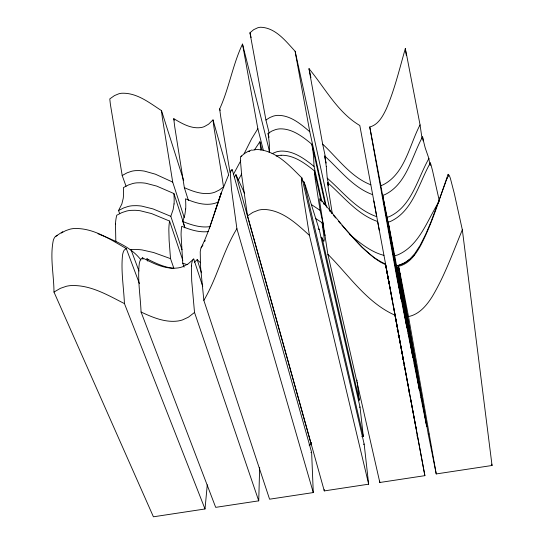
<?xml version="1.0" encoding="UTF-8"?>
<svg xmlns="http://www.w3.org/2000/svg" width="544" height="544" viewBox="0 0 544 544"><rect width="100%" height="100%" fill="white"/><g stroke="black" fill="none" stroke-linecap="round" stroke-linejoin="round"><path stroke-width="0.82" d="M202.735 286.389L193.752 258.998L188 263.99L182.485 266.798A22.542 18.727 10.6 0 1 177.997 267.934C165.322 269.579 153.367 263.493 142.467 257.815L140.842 259.23A26.948 7.371 79.7 0 0 139.257 263.758C137.462 279.82 140.413 295.984 141.066 312.032L215.689 507.362L258.733 500.84L259.651 467.473M115.478 224.019L115.831 241.713M191.42 265.928L191.706 280.847L194.521 312.453L258.733 500.84M185.681 208.978L184.892 214.594L182.798 221.524L184.858 227.827M447.229 178.153L447.263 177.691L445.992 181.254M174.039 203.918L173.142 209.528L170.809 216.322L181.988 249.75M57.48 235.328L55.209 236.722A23.888 8.704 78.6 0 0 53.278 240.434C49.837 257.428 53.91 274.972 53.985 292.06L153.415 516.8L205.013 508.98L207.271 484.792M269.192 152.49L269.423 145.425A30.709 3.284 78.5 0 0 269.076 141.256L268.083 133.402L272.02 130.995L275.468 129.642A18.523 16.81 -0.1 0 1 280.14 128.846C292.495 128.622 302.824 136.816 311.896 144.269L325.455 205.503M422.008 138.305L420.056 124.889L406.796 55.923A78.975 4.753 80 0 0 405.307 48.695C399.459 68.925 394.658 89.597 386.267 108.984C382.786 116.253 378.236 124.848 369.75 126.976L396.617 276.366L401.492 300.682L402.132 300.567M209.338 228.412L221.524 192.324L228.46 175.25M215.138 211.154L221.524 192.324L221.109 193.521C214.554 211.657 209.726 230.534 201.09 247.846M448.147 174.298C439.647 198.193 432.446 222.741 420.75 245.337C415.82 254.211 409.149 264.037 398.534 266.288L428.244 434.078L436.234 473.94L492.048 465.487L462.339 229.813L454.274 193.378L450.486 178.752A26.058 2.326 79.6 0 0 449.181 175.358L448.147 174.298L448.467 176.752M445.74 181.968L431.032 221.748L425.714 234.26L420.118 245.385L414.691 253.735L409.836 259.155L404.165 263.303L398.188 265.486L400.323 281.452M462.339 229.813C452.948 252.348 444.788 275.597 432.215 296.63C426.7 305.388 419.206 314.48 408.496 316.554L436.234 473.94M420.056 124.889C409.333 145.092 405.083 173.733 382.881 184.946A15.817 13.865 -13.6 0 1 380.82 185.497L401.492 300.682M429.821 164.995L428.903 158.549L425.238 147.954A37.563 2.625 79.9 0 1 422.878 138.285L422.559 136.843C411.699 156.441 406.735 184.185 384.764 194.691A16.578 14.436 -13.2 0 1 382.69 195.235L402.546 305.925L406.939 327.855L407.612 327.74M204.666 241.57L205.224 240.36M230.03 172.557L220.796 117.212A74.134 10.465 78.4 0 1 219.674 108.902C229.194 87.992 232.648 64.852 242.508 44.078L269.572 151.62M428.903 158.549C417.54 178.344 411.849 206.36 389.293 216.668A17.558 15.062 -12.4 0 1 387.138 217.219L406.939 327.855M439.171 200.172L432.677 171.278A45.098 3.128 79.5 0 0 430.372 162.88C418.866 182.845 413.107 211.126 390.313 221.51A17.694 15.13 -12.2 0 1 388.137 222.068L408.088 333.588L412.903 357.598L413.61 357.483M244.1 153.789L251.546 138.924L257.849 128.717L242.508 44.078M240.754 160.738L233.41 174.4M119.694 213.69L118.538 210.562L121.849 203.993L123.223 198.37A34.218 9.806 77.3 0 0 123.536 191.189L123.406 187.612L128.37 184.994L132.818 183.498A24.337 20.624 15.7 0 1 136.877 182.845L140.665 182.777A38.413 32.32 14.8 0 1 145.799 183.246L156.706 186.096L173.91 193.548L183.539 223.026M202.966 245.086L201.226 247.547A27.152 5.528 79.6 0 0 200.233 251.994L200.518 266.336L203.85 300.39L269.579 499.195L313.276 492.572L311.63 452.404L232.281 169.816L231.411 169.762L230.792 170.646A22.882 3.516 78.8 0 0 230.343 173.686L231.465 189.196L236.898 228.691L313.276 492.572M241.692 173.869L238.36 179.955M231.635 171.027L232.281 169.816M234.654 177.011L235.94 174.685L244.562 193.304M241.815 156.108L241.074 156.291L240.672 157.141A22.358 3.114 78.8 0 0 240.38 159.827L241.699 175.528L247.534 215.968L324.285 490.906L368.655 484.18L364.174 444.149L302.008 178.072C289.68 165.832 276.284 150.797 257.815 149.539A18.625 16.653 3.6 0 0 252.552 150.239M439.362 201.069C427.38 219.776 419.669 245.48 397.712 254.912A20.366 17.027 -11.2 0 1 394.72 255.687L412.903 357.598M203.85 300.39C217.267 277.63 223.04 251.219 236.898 228.691M254.49 149.845L259.882 141.78L261.936 149.777M228.677 174.991L213.01 119.898L208.583 124.188L204.34 126.602A16.776 15.307 17.2 0 1 200.899 127.568C191.026 128.942 181.934 123.529 173.781 118.68A73.658 14.015 78 0 0 174.753 126.956L184.348 187.666L188.442 200.552M414.351 255.102L412.359 257.094M200.471 262.745L197.186 259.651L194.405 262.262M269.205 133.171L265.934 120.02L249.954 32.796L253.694 29.662L257.747 27.771A13.641 13.24 11.3 0 1 260.63 27.241C275.645 27.71 285.743 41.194 295.147 51.292L330.174 211.215M194.521 312.453L188.387 317.193L182.566 319.892A25.534 20.448 8.8 0 1 177.861 321.014C164.948 322.728 152.517 317.336 141.066 312.032M240.958 156.441L244.263 153.721M410.373 258.869L405.525 262.317L400.418 264.717A21.502 17.85 -11 0 1 396.658 265.737L414.168 363.888L419.458 390.293L420.199 390.17M247.534 215.968L252.817 212.384L258.502 210.168A21.012 17.993 1.8 0 1 263.996 209.433C282.343 210.079 296.609 223.74 309.448 235.402L368.655 484.18M265.934 120.02L269.838 117.538L273.265 116.151A17.721 16.238 0.3 0 1 277.923 115.355C290.489 115.274 300.744 124.005 309.781 131.743L326.468 207.244M55.495 236.429L62.825 231.649M193.752 258.998L192.705 260.216A28.172 6.072 79.8 0 0 191.413 265.914M53.985 292.06L60.364 288.347L66.252 286.307A27.288 21.128 14.7 0 1 70.407 285.627C90.032 284.464 107.549 295.038 124.433 303.593L205.013 508.98M126.038 186.218L122.196 175.508L127.112 172.815L131.539 171.285A23.297 19.883 16.7 0 1 135.578 170.639L139.359 170.592A37.244 31.566 15.8 0 1 144.486 171.129L155.421 174.196L172.7 182.104L184.205 217.518M61.316 233.022L65.715 230.642L69.877 229.214A24.242 19.509 17.4 0 1 73.855 228.541C93.303 227.684 110.058 239.38 126.269 248.547L139.448 283.682M244.773 153.36L248.248 151.307L251.913 149.94M118.538 210.562L123.685 207.924L128.302 206.407A25.718 21.44 14.6 0 1 132.505 205.741L136.422 205.659A40.338 33.381 13.8 0 1 141.739 206.108L153.027 208.923L170.809 216.322M272.082 153.619L276.359 151.905A19.604 17.51 -0.3 0 1 281.214 151.082C293.876 150.783 304.62 158.909 314.051 166.423L321.973 201.872M248.907 151.599L249.805 151.198M218.103 202.062L216.825 202.599A23.174 20.298 10.1 0 1 211.99 203.939C202.858 205.408 193.827 202.246 185.511 198.798A38.78 8.5 78.2 0 1 185.701 209.025M126.269 248.547L124.256 250.097A25.867 7.507 79.4 0 0 122.543 255.088C120.822 271.232 123.774 287.463 124.433 303.593M388.287 279.29L385.574 264.656L380.48 262.133L374.095 257.863L361.991 247.16L346.385 230.139L320.096 198.601L319.77 199.893A25.588 1.557 79.4 0 0 319.981 203.429L327.876 254.306L379.834 482.487L424.884 475.66L385.465 263.996C367.377 255.938 354.933 239.537 341.918 225.277M396.617 276.366L397.229 276.257M402.546 305.925L403.192 305.816M397.093 329.548L397.766 329.433L393.693 307.476M398.154 335.288L398.827 335.172L403.288 359.217L402.587 359.332M408.088 333.588L408.768 333.472M403.75 365.629L404.457 365.507L409.36 391.945L408.619 392.061M414.168 363.888L414.875 363.773M358.523 400.241L359.251 400.126L357.272 382.459M359.298 407.218L360.033 407.096L363.31 436.431L361.787 436.669M400.404 282.05L420.852 397.229L421.593 397.106M309.06 445.012L311.318 444.652L311.29 444.094M420.852 397.229L426.7 426.401L427.475 426.278M310.876 452.52L311.63 452.404M363.406 444.264L364.174 444.149M416.704 435.894L417.486 435.771M428.244 434.078L429.026 433.956M210.202 226.576C200.784 228.079 191.44 224.964 182.798 221.524M208.372 231.581C199.179 232.703 190.142 229.677 181.71 226.318A46.607 10.091 79.5 0 0 181.064 234.872L182.757 263.208L184.083 267.124M281.085 155.258C293.889 154.958 304.756 163.166 314.289 170.768L320.906 200.301M173.924 268.41C164.302 267.376 155.421 263.16 146.907 258.801L147.744 261.093M383.928 255.367C370.661 252.008 359.965 242.787 349.527 234.41M372.66 194.65C352.92 187.51 339.81 169.633 324.693 156.033L325.04 158.188A36.774 1.754 79.1 0 1 326.278 166.566M187.122 264.636L182.757 263.208M370.838 184.81C350.805 177.038 337.858 158.352 322.66 144.133L310.25 75.888A78.03 3.216 79.1 0 1 309.012 68.7C325.101 88.087 337.538 112.37 359.808 125.508L404.457 365.507M97.988 233.736C113.247 240.271 130.533 246.214 140.937 259.957M173.658 267.716L170.524 258.638L153.639 252.538L142.14 249.941A45.002 36.094 11.7 0 0 135.347 249.458L131.301 249.608A29.376 23.759 12.4 0 0 130.247 249.716M184.348 187.666C192.617 191.291 201.64 194.704 210.827 193.242A22.012 19.4 10.7 0 0 214.989 192.134L219.368 189.985L223.489 186.898L222.244 178.412A176.909 35.176 77.7 0 0 221.605 174.352L214.044 127.949A72.767 10.975 78.4 0 1 213.01 119.898M182.825 260.399L169.585 221.061L151.606 213.595L140.196 210.746A40.678 33.544 13.7 0 0 134.83 210.29L130.866 210.372A25.915 21.529 14.5 0 0 126.623 211.045L121.958 212.568L116.763 215.227A41.82 11.961 78.9 0 0 115.471 223.999M302.008 178.072L301.41 179.207A24.092 1.85 79.2 0 0 301.492 182.315L303.402 197.424L309.448 235.402M311.508 204.646L320.103 210.365L323.456 225.175M315.391 218.375L322.082 222.7L324.462 233.199M146.907 258.801L148.084 259.624M183.688 180.601L161.507 110.622C149.444 102.85 136.986 92.65 121.836 93.242A18.061 15.966 25.6 0 0 118.796 93.799L114.478 95.588L109.793 98.899A77.71 19.264 77 0 0 110.398 104.428L122.196 175.508M321.048 237.191L322.068 237.912L323.857 241.393L324.231 239.952A22.093 1.442 79.4 0 0 324.074 237.327L322.082 222.7M318.186 228.861L319.246 229.677L360.033 407.096M326.271 166.532L327.25 178.167C342.842 191.835 356.538 209.692 376.747 216.675L373.83 200.947M332.302 213.744L328.719 191.148A44.458 2.108 79.4 0 1 327.638 182.641C343.42 196.364 357.218 214.506 377.645 221.517L379.304 230.486M301.988 179.969L304.096 182.104L305.653 186.368L319.246 229.677M327.876 254.306C349.085 275.441 366.792 302.682 394.951 315.194L424.884 475.66M340.68 223.836L338.599 221.401M323.354 203.476L324.21 204.476M335.668 217.96L333.56 215.478M329.324 210.48L330.174 211.487M331.024 212.486L331.867 213.486M131.158 250.056L138.958 271.021M142.467 257.815L143.024 259.345M183.797 223.822L184.579 226.209M197.186 259.651L201.477 272.816M173.781 118.68L174.264 120.238M235.94 174.685L311.318 444.652M219.674 108.902L220.116 110.486M491.674 464.127L492.048 465.487M257.849 128.717L263.378 150.341M268.083 133.402L269.062 137.326M249.954 32.796L251.124 37.57M304.096 182.104L363.31 436.431M322.068 237.912L359.251 400.126M324.646 233.995L325.006 235.586M320.096 198.601L320.464 200.253M327.25 178.167L328.61 184.436M327.631 182.621L328.318 185.79M322.66 144.133L325.462 157.216M324.693 156.033L325.53 159.95M325.87 161.514L326.203 163.078M309.012 68.7L310.916 77.663M387.138 217.219L384.513 204.524A45.587 0.51 79.5 0 1 382.69 195.228M400.153 273.782L408.496 316.554M399.208 278.671L396.658 265.73M394.72 255.687L389.776 230.221A58.256 0.632 79.4 0 0 388.144 222.088M369.75 126.976L370.036 128.438A70.693 0.687 79.5 0 1 371.627 136.782L378.726 174.447A140.984 1.727 79.5 0 0 379.889 180.588L380.82 185.497M385.526 264.343L388.865 282.084M388.198 277.875L392.72 302.226M410.645 398.881L416.058 428.087M387.158 272.762L389.314 284.417M398.188 265.486L426.7 426.401M401.54 284.92A21.379 17.49 -10.5 0 1 400.744 285.083L419.458 390.293M309.781 131.743L296.126 57.032A81.07 4.168 78.9 0 1 295.147 51.292M320.103 210.365L315.268 179.398M311.896 144.269L312.569 148.621A34.116 2.04 79 0 1 313.528 155.808L314.051 166.423M405.307 48.695L406.293 55.372M422.559 136.843L423.137 140.862M430.372 162.867L430.719 165.301M259.882 141.78L260.678 148.274A31.79 3.767 78.5 0 1 260.855 150.09M172.7 182.104L162.302 117.504A74.82 14.987 77.8 0 1 161.507 110.622M379.658 481.127L379.834 482.487M357.014 380.14L357.122 381.092M170.524 258.638L169.123 240.509L168.837 229.697A44.955 10.295 79.3 0 1 169.592 221.082M324.21 489.539L324.285 490.906M311.222 442.428L311.27 443.537M400.744 285.083L400.194 283.342A32.014 0.388 79.4 0 1 399.208 278.671M398.541 266.322A35.122 0.476 79.4 0 1 400.139 273.72M401.288 282.445A20.08 16.442 -10.5 0 1 400.479 282.615M315.262 179.377A42.072 2.509 79.3 0 1 314.296 170.775M276.189 156.08A19.883 17.707 -0.3 0 1 281.085 155.251M173.89 193.528A37.985 8.779 78 0 1 174.06 203.966"/></g></svg>
